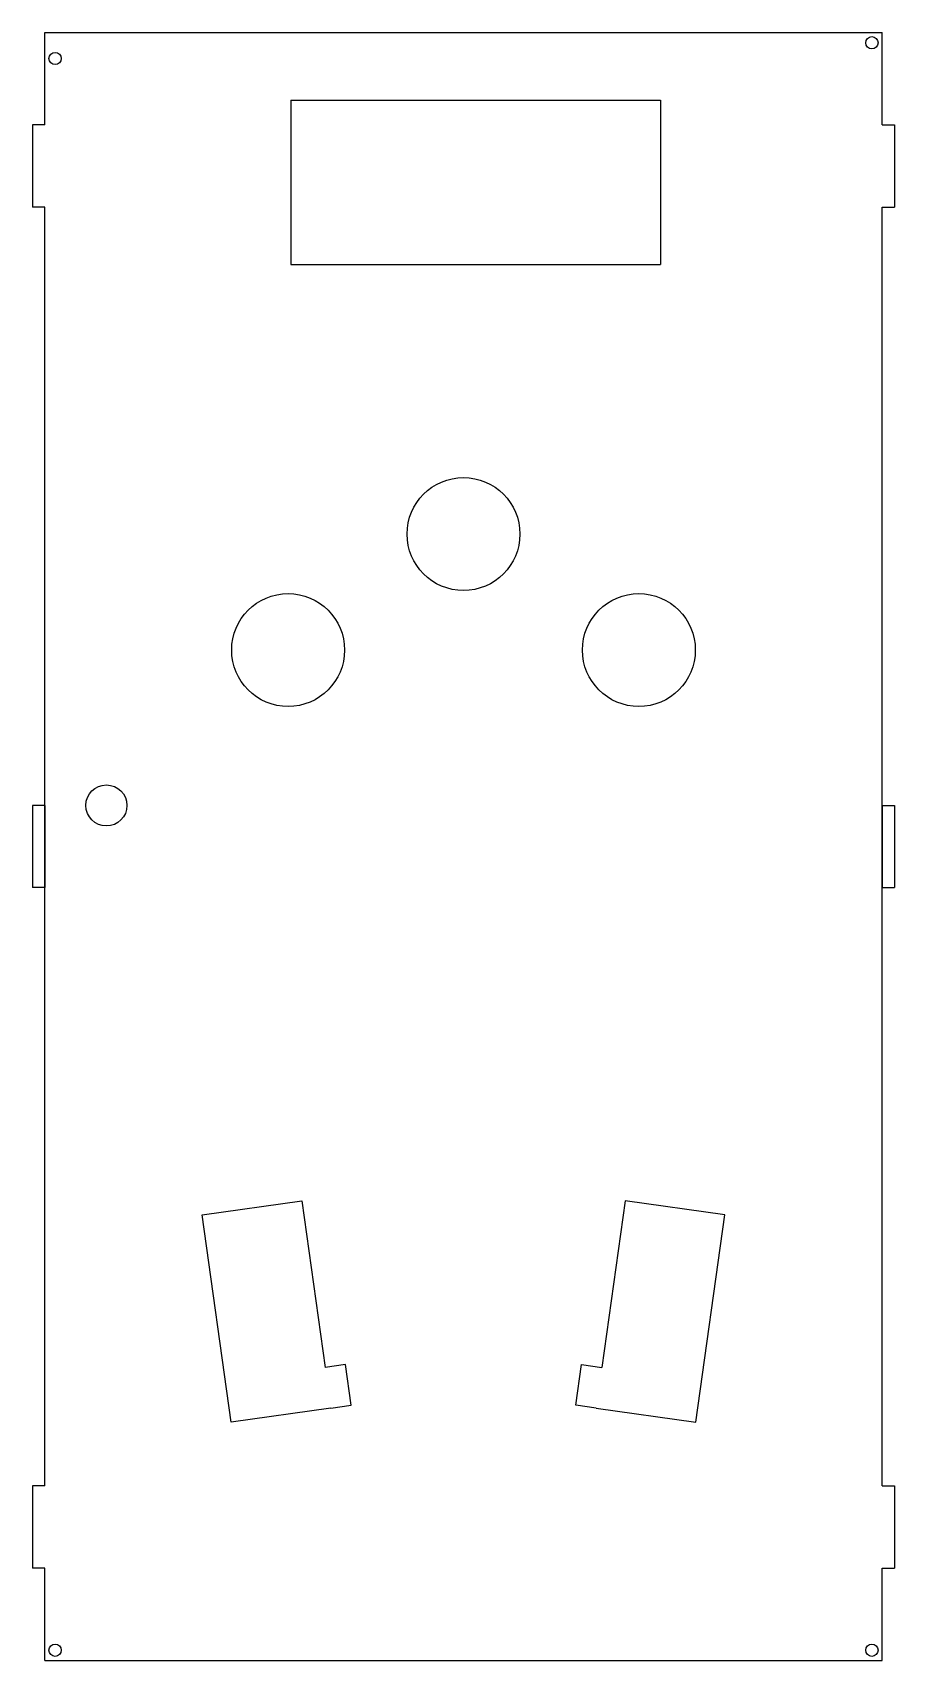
# Model space of a CAD drawing. Extents: x -210 to 210, y -397 to 397.
import ezdxf

# ---------------------------------------------------------------- set-up
doc = ezdxf.new("R2010")
doc.units = 0
doc.layers.add('MODELSKETCH_VISIBLE', color=7, linetype='CONTINUOUS')

msp = doc.modelspace()

# ---------------------------------------------------------------- linework, layer by layer
at = {"layer": 'MODELSKETCH_VISIBLE'}
for p, q in [((-204, 396.59), (204, 396.59)), ((-204, 351.59), (-204, 396.59)), ((204, 351.59), (204, 396.59)), ((-84.06, 363.58), (-84.06, 283.58)), ((-84.06, 363.58), (95.94, 363.58)), ((95.94, 363.58), (95.94, 283.58)), ((-204, 351.59), (-210, 351.59)), ((-210, 351.59), (-210, 311.59)), ((204, 351.59), (210, 351.59)), ((210, 351.59), (210, 311.59)), ((-204, 311.59), (-210, 311.59)), ((-204, -311.59), (-204, 311.59)), ((204, -311.59), (204, 311.59)), ((204, 311.59), (210, 311.59)), ((-84.06, 283.58), (95.94, 283.58)), ((-204, 20), (-210, 20)), ((-210, 20), (-210, -20)), ((-204, 20), (-204, -20)), ((204, 20), (204, -20)), ((204, 20), (210, 20)), ((210, 20), (210, -20)), ((-204, -20), (-210, -20)), ((204, -20), (210, -20)), ((-127.36, -179.47), (-78.84, -172.66)), ((-78.84, -172.66), (-67.43, -253.86)), ((78.84, -172.66), (67.43, -253.86)), ((127.36, -179.47), (78.84, -172.66)), ((-113.17, -280.48), (-127.36, -179.47)), ((113.17, -280.48), (127.36, -179.47)), ((-57.53, -252.47), (-67.43, -253.86)), ((-54.75, -272.27), (-57.53, -252.47)), ((54.75, -272.27), (57.53, -252.47)), ((57.53, -252.47), (67.43, -253.86)), ((-64.65, -273.67), (-113.17, -280.48)), ((-64.65, -273.67), (-54.75, -272.27)), ((64.65, -273.67), (54.75, -272.27)), ((64.65, -273.67), (113.17, -280.48)), ((-210, -311.59), (-210, -351.59)), ((-204, -311.59), (-210, -311.59)), ((204, -311.59), (210, -311.59)), ((210, -311.59), (210, -351.59)), ((-204, -351.59), (-210, -351.59)), ((-204, -396.59), (-204, -351.59)), ((204, -396.59), (204, -351.59)), ((204, -351.59), (210, -351.59)), ((-204, -396.59), (204, -396.59))]:
    msp.add_line(p, q, dxfattribs=at)
for centre, radius in [((199, 391.59), 3), ((-199, 383.95), 3), ((0, 152.22), 27.5), ((-85.47, 95.72), 27.5), ((85.47, 95.72), 27.5), ((-174, 20), 10), ((-199, -391.59), 3), ((199, -391.59), 3)]:
    msp.add_circle(centre, radius, dxfattribs=at)

doc.saveas('drawing.dxf')
